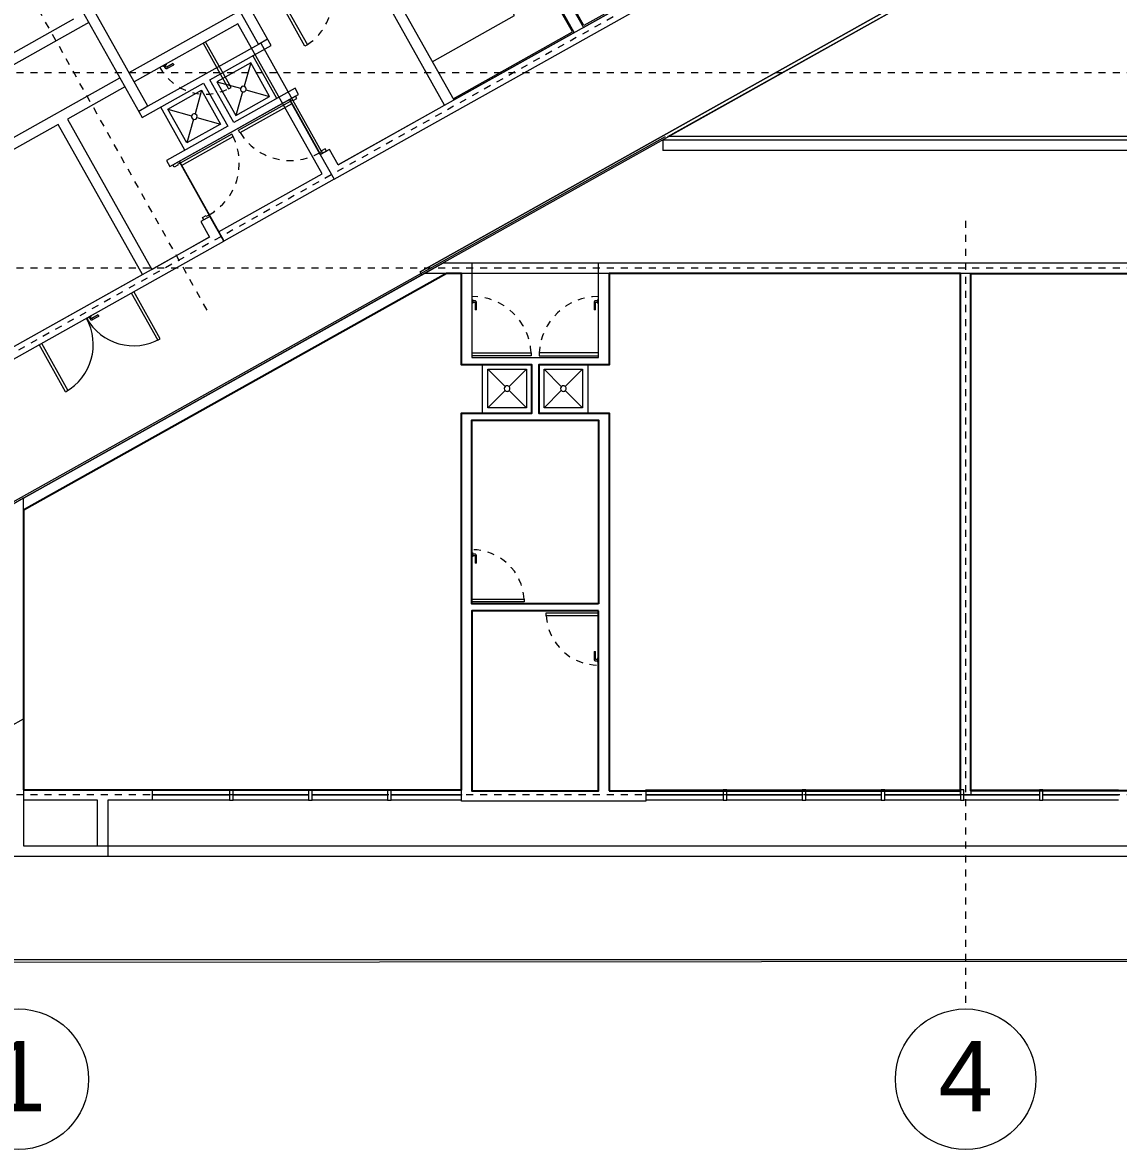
# Model space of a CAD drawing. Header units: metres. Extents: x -10 to 246, y 16 to 113.
# Drawn here: x 10.97 to 26.57, y 43.3 to 59.34 of the extents above; entities that cross this region are included whole.
import ezdxf

# ---------------------------------------------------------------- set-up
doc = ezdxf.new("R2010")
doc.units = ezdxf.units.M
doc.linetypes.add('LineaDiscontinua-1_5mm', pattern=[0.003, 0.0015, -0.0015])
doc.linetypes.add('LíneaDeRejilla', pattern=[0.021, 0.012, -0.003, 0.003, -0.003])
for name, color, linetype, lineweight in [('A-BRND', 11, 'Continuous', 5), ('A-DETL-3', 151, 'Continuous', 5), ('A-MUEB', 31, 'Continuous', 5), ('A-MURO', 113, 'Continuous', 9), ('A-PISO', 51, 'Continuous', 9), ('A-PUER', 31, 'Continuous', 5), ('A-PUER-MARC', 31, 'Continuous', 5), ('A-VENT-CORT', 52, 'Continuous', 5), ('A-VENT-CORT-MARC', 51, 'Continuous', 5), ('A-WALL', 113, 'Continuous', 18), ('H-HID-APAR', 6, 'Continuous', 5), ('S-REJI', 1, 'Continuous', 5), ('S-REJI-IDEN', 1, 'Continuous', 5)]:
    doc.layers.add(name, color=color, linetype=linetype, lineweight=lineweight)
doc.layers.add('AREAS LIBRES', color=1, linetype='Continuous')
doc.styles.add('Arial_5', font='Arial.ttf', dxfattribs={"height": 1})

# ---------------------------------------------------------------- blocks, each defined once
blk = doc.blocks.new('Puerta-Batiente-ConDilataciones - 800x2200-4 Dilataciones-1041456-Nivel 2')
at = {"layer": 'A-PUER'}
for p, q in [((-0.372, -0.819), (-0.372, -0.075)), ((-0.332, -0.075), (-0.332, -0.819)), ((-0.332, -0.819), (-0.372, -0.819))]:
    blk.add_line(p, q, dxfattribs=at)
at = {"layer": 'A-PUER', "linetype": 'LineaDiscontinua-1_5mm'}
blk.add_arc((-0.372, -0.075), 0.744, 273.0819, 0, dxfattribs=at)
blk = doc.blocks.new('Manija-Horizontal-SinCerradura - 120-1041475-Nivel 2')
at = {"layer": 'A-PUER'}
for p, q in [((0.12, 0.008), (0.12, 0)), ((0.12, 0.008), (0.18, 0.008)), ((0.124, 0.008), (0.12, 0.008)), ((0.14, 0.038), (0.14, 0.008)), ((0.16, 0.008), (0.16, 0.038)), ((0.27, 0.063), (0.165, 0.063)), ((0.165, 0.043), (0.27, 0.043)), ((0.18, 0.008), (0.176, 0.008)), ((0.18, 0), (0.18, 0.008)), ((0.27, 0.063), (0.27, 0.043))]:
    blk.add_line(p, q, dxfattribs=at)
at = {"layer": 'A-PUER', "flags": 128}
for points in [[(0.165, 0.063), (0.164, 0.063), (0.163, 0.063), (0.162, 0.063), (0.161, 0.063), (0.16, 0.063), (0.159, 0.062), (0.158, 0.062), (0.157, 0.062), (0.156, 0.061), (0.155, 0.061), (0.154, 0.061), (0.153, 0.06), (0.153, 0.06), (0.152, 0.059), (0.151, 0.059), (0.15, 0.058), (0.149, 0.057), (0.149, 0.057), (0.148, 0.056), (0.147, 0.055), (0.146, 0.055), (0.146, 0.054), (0.145, 0.053), (0.145, 0.052), (0.144, 0.052), (0.143, 0.051), (0.143, 0.05), (0.142, 0.049), (0.142, 0.048), (0.142, 0.047), (0.141, 0.046), (0.141, 0.045), (0.141, 0.044), (0.141, 0.043), (0.14, 0.042), (0.14, 0.041), (0.14, 0.04), (0.14, 0.039), (0.14, 0.038), (0.14, 0.038)], [(0.16, 0.038), (0.16, 0.038), (0.16, 0.038), (0.16, 0.039), (0.16, 0.039), (0.16, 0.039), (0.16, 0.039), (0.16, 0.039), (0.16, 0.04), (0.16, 0.04), (0.16, 0.04), (0.16, 0.04), (0.161, 0.04), (0.161, 0.04), (0.161, 0.041), (0.161, 0.041), (0.161, 0.041), (0.161, 0.041), (0.161, 0.041), (0.161, 0.041), (0.162, 0.042), (0.162, 0.042), (0.162, 0.042), (0.162, 0.042), (0.162, 0.042), (0.162, 0.042), (0.162, 0.042), (0.163, 0.042), (0.163, 0.043), (0.163, 0.043), (0.163, 0.043), (0.163, 0.043), (0.164, 0.043), (0.164, 0.043), (0.164, 0.043), (0.164, 0.043), (0.164, 0.043), (0.165, 0.043), (0.165, 0.043), (0.165, 0.043), (0.165, 0.043)]]:
    blk.add_lwpolyline(points, dxfattribs=at)
blk = doc.blocks.new('Puerta-Batiente-HojaLisa - 900x2200-1042010-Nivel 2')
at = {"layer": 'A-PUER'}
for p, q in [((-0.422, -0.919), (-0.422, -0.075)), ((-0.382, -0.075), (-0.382, -0.919)), ((-0.382, -0.919), (-0.422, -0.919))]:
    blk.add_line(p, q, dxfattribs=at)
at = {"layer": 'A-PUER', "linetype": 'LineaDiscontinua-1_5mm'}
blk.add_arc((-0.422, -0.075), 0.844, 272.7165, 0, dxfattribs=at)
blk = doc.blocks.new('Puerta-Batiente-HojaLisa - 900x2200-1042033-Nivel 2')
at = {"layer": 'A-PUER'}
for p, q in [((-0.382, 0.919), (-0.422, 0.919)), ((-0.422, 0.919), (-0.422, 0.075)), ((-0.382, 0.075), (-0.382, 0.919))]:
    blk.add_line(p, q, dxfattribs=at)
at = {"layer": 'A-PUER', "linetype": 'LineaDiscontinua-1_5mm'}
blk.add_arc((-0.422, 0.075), 0.844, 360, 87.2835, dxfattribs=at)
blk = doc.blocks.new('Manija-Horizontal-SinCerradura - 120-1041476-Nivel 2')
at = {"layer": 'A-PUER'}
for p, q in [((0.12, 0), (0.12, -0.008)), ((0.18, -0.008), (0.18, 0)), ((0.12, -0.008), (0.124, -0.008)), ((0.18, -0.008), (0.12, -0.008)), ((0.14, -0.008), (0.14, -0.038)), ((0.16, -0.038), (0.16, -0.008)), ((0.27, -0.043), (0.165, -0.043)), ((0.165, -0.063), (0.27, -0.063)), ((0.176, -0.008), (0.18, -0.008)), ((0.27, -0.043), (0.27, -0.063))]:
    blk.add_line(p, q, dxfattribs=at)
at = {"layer": 'A-PUER', "flags": 128}
for points in [[(0.14, -0.038), (0.14, -0.039), (0.14, -0.04), (0.14, -0.041), (0.14, -0.042), (0.14, -0.043), (0.141, -0.044), (0.141, -0.045), (0.141, -0.046), (0.142, -0.047), (0.142, -0.048), (0.142, -0.049), (0.143, -0.05), (0.143, -0.05), (0.144, -0.051), (0.144, -0.052), (0.145, -0.053), (0.146, -0.054), (0.146, -0.054), (0.147, -0.055), (0.148, -0.056), (0.148, -0.057), (0.149, -0.057), (0.15, -0.058), (0.151, -0.058), (0.151, -0.059), (0.152, -0.06), (0.153, -0.06), (0.154, -0.061), (0.155, -0.061), (0.156, -0.061), (0.157, -0.062), (0.158, -0.062), (0.159, -0.062), (0.16, -0.062), (0.161, -0.063), (0.162, -0.063), (0.163, -0.063), (0.164, -0.063), (0.165, -0.063), (0.165, -0.063)], [(0.165, -0.043), (0.165, -0.043), (0.165, -0.043), (0.164, -0.043), (0.164, -0.043), (0.164, -0.043), (0.164, -0.043), (0.164, -0.043), (0.163, -0.043), (0.163, -0.043), (0.163, -0.043), (0.163, -0.043), (0.163, -0.042), (0.163, -0.042), (0.162, -0.042), (0.162, -0.042), (0.162, -0.042), (0.162, -0.042), (0.162, -0.042), (0.162, -0.042), (0.161, -0.041), (0.161, -0.041), (0.161, -0.041), (0.161, -0.041), (0.161, -0.041), (0.161, -0.041), (0.161, -0.041), (0.161, -0.04), (0.16, -0.04), (0.16, -0.04), (0.16, -0.04), (0.16, -0.04), (0.16, -0.039), (0.16, -0.039), (0.16, -0.039), (0.16, -0.039), (0.16, -0.039), (0.16, -0.038), (0.16, -0.038), (0.16, -0.038), (0.16, -0.038)]]:
    blk.add_lwpolyline(points, dxfattribs=at)
blk = doc.blocks.new('Panel de sistema - Vidrio-10-1633781-Nivel 2')
at = {"layer": 'A-VENT-CORT'}
for p, q in [((-0.55, 0.005), (0.55, 0.005)), ((-0.55, 0.005), (-0.55, -0.005)), ((0.55, 0.005), (0.55, -0.005)), ((0.55, -0.005), (-0.55, -0.005))]:
    blk.add_line(p, q, dxfattribs=at)
blk = doc.blocks.new('Panel de sistema - Vidrio-10-1633782-Nivel 2')
at = {"layer": 'A-VENT-CORT'}
for p, q in [((-0.5375, 0.005), (0.5375, 0.005)), ((-0.5375, 0.005), (-0.5375, -0.005)), ((0.5375, 0.005), (0.5375, -0.005)), ((0.5375, -0.005), (-0.5375, -0.005))]:
    blk.add_line(p, q, dxfattribs=at)
blk = doc.blocks.new('Montante rectangular - 50x150-1633745-Nivel 2')
at = {"layer": 'A-VENT-CORT-MARC'}
for p, q in [((-0.025, -0.075), (-0.025, 0.075)), ((-0.025, 0.075), (0.025, 0.075)), ((0.025, 0.075), (0.025, -0.075)), ((0.025, -0.075), (-0.025, -0.075))]:
    blk.add_line(p, q, dxfattribs=at)
blk = doc.blocks.new('Panel de sistema - Vidrio-10-1633764-Nivel 2')
at = {"layer": 'A-VENT-CORT'}
for p, q in [((-0.5, 0.005), (0.5, 0.005)), ((-0.5, 0.005), (-0.5, -0.005)), ((0.5, 0.005), (0.5, -0.005)), ((0.5, -0.005), (-0.5, -0.005))]:
    blk.add_line(p, q, dxfattribs=at)
blk = doc.blocks.new('Puerta-Batiente-HojaLisa - 800x2200-V11-Nivel 2')
at = {"layer": 'A-PUER'}
for p, q in [((-0.372, -0.819), (-0.372, -0.075)), ((-0.332, -0.075), (-0.332, -0.819)), ((-0.332, -0.819), (-0.372, -0.819))]:
    blk.add_line(p, q, dxfattribs=at)
at = {"layer": 'A-PUER', "linetype": 'LineaDiscontinua-1_5mm'}
blk.add_arc((-0.372, -0.075), 0.744, 273.0819, 0, dxfattribs=at)
blk = doc.blocks.new('Montante rectangular - 50x150-1532673-Nivel 2')
at = {"layer": 'A-VENT-CORT-MARC'}
for p, q in [((33.841, 48.417), (34.916, 48.417)), ((34.916, 48.267), (33.841, 48.267))]:
    blk.add_line(p, q, dxfattribs=at)
blk = doc.blocks.new('Montante rectangular - 50x150-V51-Nivel 2')
at = {"layer": 'A-VENT-CORT-MARC'}
for p, q in [((24.466, 48.417), (25.441, 48.417)), ((25.441, 48.267), (24.366, 48.267))]:
    blk.add_line(p, q, dxfattribs=at)
blk = doc.blocks.new('Montante rectangular - 50x150-V52-Nivel 2')
at = {"layer": 'A-VENT-CORT-MARC'}
for p, q in [((19.841, 48.402), (19.841, 48.417)), ((19.841, 48.417), (20.941, 48.417)), ((20.941, 48.267), (19.841, 48.267))]:
    blk.add_line(p, q, dxfattribs=at)
blk = doc.blocks.new('Montante rectangular - 50x150-1633799-Nivel 2')
at = {"layer": 'A-VENT-CORT-MARC'}
for p, q in [((16.216, 48.417), (17.216, 48.417)), ((17.216, 48.267), (16.216, 48.267))]:
    blk.add_line(p, q, dxfattribs=at)
blk = doc.blocks.new('Montante rectangular - 50x150-1633778-Nivel 2')
at = {"layer": 'A-VENT-CORT-MARC'}
for p, q in [((31.566, 48.417), (32.666, 48.417)), ((32.666, 48.267), (31.566, 48.267))]:
    blk.add_line(p, q, dxfattribs=at)
blk = doc.blocks.new('Puerta-Batiente-2Cuerpos-HojaEnCelosia - 1600x2200-1638897-Nivel 2')
at = {"layer": 'A-PUER'}
for p, q in [((-0.772, -0.847), (-0.772, -0.076)), ((-0.732, -0.076), (-0.732, -0.847)), ((0.732, -0.076), (0.732, -0.847)), ((0.772, -0.847), (0.772, -0.076)), ((-0.732, -0.847), (-0.772, -0.847)), ((0.732, -0.847), (0.772, -0.847))]:
    blk.add_line(p, q, dxfattribs=at)
for centre, start, end in [((-0.772, -0.075), 270, 359.9069), ((0.772, -0.075), 180.0931, 270)]:
    blk.add_arc(centre, 0.772, start, end, dxfattribs=at)
blk = doc.blocks.new('Manija-Horizontal-SinCerradura - 120-1188999-Nivel 2')
at = {"layer": 'A-PUER'}
for p, q in [((0.195, -0.001), (0.195, -0.008)), ((0.195, -0.008), (0.199, -0.008)), ((0.255, -0.008), (0.195, -0.008)), ((0.215, -0.008), (0.215, -0.038)), ((0.235, -0.038), (0.235, -0.008)), ((0.345, -0.043), (0.24, -0.043)), ((0.24, -0.063), (0.345, -0.063)), ((0.251, -0.008), (0.255, -0.008)), ((0.255, -0.008), (0.255, -0.001)), ((0.345, -0.043), (0.345, -0.063))]:
    blk.add_line(p, q, dxfattribs=at)
at = {"layer": 'A-PUER', "flags": 128}
for points in [[(0.215, -0.038), (0.215, -0.039), (0.215, -0.04), (0.215, -0.041), (0.215, -0.042), (0.215, -0.043), (0.216, -0.044), (0.216, -0.045), (0.216, -0.046), (0.217, -0.047), (0.217, -0.048), (0.217, -0.049), (0.218, -0.05), (0.218, -0.05), (0.219, -0.051), (0.219, -0.052), (0.22, -0.053), (0.221, -0.054), (0.221, -0.054), (0.222, -0.055), (0.223, -0.056), (0.223, -0.057), (0.224, -0.057), (0.225, -0.058), (0.226, -0.058), (0.226, -0.059), (0.227, -0.06), (0.228, -0.06), (0.229, -0.061), (0.23, -0.061), (0.231, -0.061), (0.232, -0.062), (0.233, -0.062), (0.234, -0.062), (0.235, -0.062), (0.236, -0.063), (0.237, -0.063), (0.238, -0.063), (0.239, -0.063), (0.24, -0.063), (0.24, -0.063)], [(0.24, -0.043), (0.24, -0.043), (0.24, -0.043), (0.239, -0.043), (0.239, -0.043), (0.239, -0.043), (0.239, -0.043), (0.239, -0.043), (0.238, -0.043), (0.238, -0.043), (0.238, -0.043), (0.238, -0.043), (0.238, -0.042), (0.238, -0.042), (0.237, -0.042), (0.237, -0.042), (0.237, -0.042), (0.237, -0.042), (0.237, -0.042), (0.237, -0.042), (0.236, -0.041), (0.236, -0.041), (0.236, -0.041), (0.236, -0.041), (0.236, -0.041), (0.236, -0.041), (0.236, -0.041), (0.236, -0.04), (0.235, -0.04), (0.235, -0.04), (0.235, -0.04), (0.235, -0.04), (0.235, -0.039), (0.235, -0.039), (0.235, -0.039), (0.235, -0.039), (0.235, -0.039), (0.235, -0.038), (0.235, -0.038), (0.235, -0.038), (0.235, -0.038)]]:
    blk.add_lwpolyline(points, dxfattribs=at)
blk = doc.blocks.new('M_Counter Top-L Shaped - 600mm Depth-1644024-Nivel 2')
at = {"layer": 'A-MUEB'}
for p, q in [((1.25, -0.625), (1.25, 0)), ((-1.181, -0.997), (-1.181, -0.019)), ((-1.181, -0.019), (1.25, -0.019)), ((-0.575, -0.997), (-0.575, -0.625)), ((-0.575, -0.625), (1.25, -0.625)), ((-1.181, -2.125), (-1.181, -1.147)), ((-0.575, -2.125), (-0.575, -1.147)), ((-1.181, -2.435), (-1.181, -2.275)), ((-0.575, -2.435), (-0.575, -2.275)), ((-1.2, -2.435), (-0.575, -2.435))]:
    blk.add_line(p, q, dxfattribs=at)
blk = doc.blocks.new('M_Counter Top-L Shaped - 600mm Depth-1645287-Nivel 2')
at = {"layer": 'A-MUEB'}
for p, q in [((-1.181, 1.965), (-1.181, 0.019)), ((-0.575, 1.965), (-0.575, 0.625)), ((-0.575, 0.625), (1.25, 0.625)), ((1.25, 0.625), (1.25, 0)), ((-1.181, 0.019), (1.25, 0.019))]:
    blk.add_line(p, q, dxfattribs=at)
blk = doc.blocks.new('Puerta-Batiente-HojaLisa - 800x2200-1180584-Nivel 2')
at = {"layer": 'A-PUER'}
for p, q in [((-0.332, 0.819), (-0.372, 0.819)), ((-0.372, 0.819), (-0.372, 0.075)), ((-0.332, 0.075), (-0.332, 0.819))]:
    blk.add_line(p, q, dxfattribs=at)
at = {"layer": 'A-PUER', "linetype": 'LineaDiscontinua-1_5mm'}
blk.add_arc((-0.372, 0.075), 0.744, 360, 86.9181, dxfattribs=at)
blk = doc.blocks.new('M_Shower Stall-2D - Poceta aseol-2D 70_70-1736770-Nivel 2')
at = {"layer": 'H-HID-APAR'}
for p, q in [((0, 0.7), (0.69, 0.7)), ((0.075, 0.625), (0.321, 0.379)), ((0.075, 0.075), (0.075, 0.625)), ((0.075, 0.625), (0.625, 0.625)), ((0.625, 0.625), (0.379, 0.379)), ((0.625, 0.625), (0.625, 0.075)), ((0.322, 0.322), (0.075, 0.075)), ((0.378, 0.322), (0.625, 0.075)), ((0.625, 0.075), (0.075, 0.075))]:
    blk.add_line(p, q, dxfattribs=at)
for start, end in [(360, 180), (180, 360)]:
    blk.add_arc((0.35, 0.35), 0.04, start, end, dxfattribs=at)
blk = doc.blocks.new('M_Shower Stall-2D - Poceta aseol-2D 70_70-V71-Nivel 2')
at = {"layer": 'H-HID-APAR'}
for p, q in [((0.075, 0.625), (0.321, 0.379)), ((0.075, 0.075), (0.075, 0.625)), ((0.075, 0.625), (0.625, 0.625)), ((0.625, 0.625), (0.379, 0.379)), ((0.625, 0.625), (0.625, 0.075)), ((0.322, 0.322), (0.075, 0.075)), ((0.378, 0.322), (0.625, 0.075)), ((0.69, 0), (0, 0)), ((0.625, 0.075), (0.075, 0.075))]:
    blk.add_line(p, q, dxfattribs=at)
for start, end in [(360, 180), (180, 360)]:
    blk.add_arc((0.35, 0.35), 0.04, start, end, dxfattribs=at)
blk = doc.blocks.new('Top Rail Type - Top Rail_Internal_-1126757-Nivel 2')
at = {"layer": 'A-BRND'}
for p, q in [((16.628, 55.789), (47.962, 73.353)), ((47.943, 73.285), (16.653, 55.745)), ((16.653, 55.745), (16.628, 55.789))]:
    blk.add_line(p, q, dxfattribs=at)
blk = doc.blocks.new('Top Rail Type - Top Rail_Internal_-V78-Nivel 2')
at = {"layer": 'A-BRND'}
for p, q in [((47.962, 73.353), (16.628, 55.789)), ((47.943, 73.285), (16.653, 55.745)), ((16.653, 55.745), (16.628, 55.789))]:
    blk.add_line(p, q, dxfattribs=at)
blk = doc.blocks.new('Puerta-Batiente-HojaLisa - 900x2200-V81-Nivel 2')
at = {"layer": 'A-PUER'}
for p, q in [((-0.382, 0.919), (-0.422, 0.919)), ((-0.422, 0.919), (-0.422, 0.075)), ((-0.382, 0.075), (-0.382, 0.919)), ((-0.422, 0.075), (-0.382, 0.075))]:
    blk.add_line(p, q, dxfattribs=at)
at = {"layer": 'A-PUER', "linetype": 'LineaDiscontinua-1_5mm'}
blk.add_arc((-0.422, 0.075), 0.844, 360, 87.2835, dxfattribs=at)
at = {"layer": 'A-PUER-MARC', "lineweight": 9}
for p, q in [((-0.45, -0.025), (-0.45, 0.075)), ((-0.45, 0.075), (-0.422, 0.075)), ((-0.422, 0.075), (-0.422, 0.035)), ((-0.422, 0.035), (-0.41, 0.035)), ((-0.41, 0.035), (-0.41, -0.025)), ((0.41, 0.035), (0.422, 0.035)), ((0.41, -0.025), (0.41, 0.035)), ((0.422, 0.035), (0.422, 0.075)), ((0.422, 0.075), (0.45, 0.075)), ((0.45, 0.075), (0.45, -0.025)), ((-0.41, -0.025), (-0.45, -0.025)), ((0.45, -0.025), (0.41, -0.025))]:
    blk.add_line(p, q, dxfattribs=at)
blk = doc.blocks.new('Puerta-Batiente-HojaLisa - 900x2200-V82-Nivel 2')
at = {"layer": 'A-PUER'}
for p, q in [((-0.422, -0.919), (-0.422, -0.075)), ((-0.422, -0.075), (-0.382, -0.075)), ((-0.382, -0.075), (-0.382, -0.919)), ((-0.382, -0.919), (-0.422, -0.919))]:
    blk.add_line(p, q, dxfattribs=at)
at = {"layer": 'A-PUER', "linetype": 'LineaDiscontinua-1_5mm'}
blk.add_arc((-0.422, -0.075), 0.844, 272.7165, 0, dxfattribs=at)
at = {"layer": 'A-PUER-MARC', "lineweight": 9}
for p, q in [((-0.41, 0.025), (-0.45, 0.025)), ((-0.45, 0.025), (-0.45, -0.075)), ((-0.41, -0.035), (-0.41, 0.025)), ((0.45, 0.025), (0.41, 0.025)), ((0.41, 0.025), (0.41, -0.035)), ((0.45, -0.075), (0.45, 0.025)), ((-0.45, -0.075), (-0.422, -0.075)), ((-0.422, -0.075), (-0.422, -0.035)), ((-0.422, -0.035), (-0.41, -0.035)), ((0.41, -0.035), (0.422, -0.035)), ((0.422, -0.035), (0.422, -0.075)), ((0.422, -0.075), (0.45, -0.075))]:
    blk.add_line(p, q, dxfattribs=at)
blk = doc.blocks.new('M_Shower Stall-2D - Poceta aseol-2D 70_70-V124-Nivel 2')
at = {"layer": 'H-HID-APAR'}
for p, q in [((0, 0), (0, 0.7)), ((0.075, 0.625), (0.321, 0.379)), ((0.075, 0.075), (0.075, 0.625)), ((0.075, 0.625), (0.625, 0.625)), ((0.625, 0.625), (0.379, 0.379)), ((0.625, 0.625), (0.625, 0.075)), ((0.322, 0.322), (0.075, 0.075)), ((0.378, 0.322), (0.625, 0.075)), ((0.625, 0.075), (0.075, 0.075))]:
    blk.add_line(p, q, dxfattribs=at)
for start, end in [(360, 180), (180, 360)]:
    blk.add_arc((0.35, 0.35), 0.04, start, end, dxfattribs=at)
blk = doc.blocks.new('M_Shower Stall-2D - Poceta aseol-2D 70_70-1739587-Nivel 2')
at = {"layer": 'H-HID-APAR'}
for p, q in [((0, 0), (0, -0.7)), ((0.322, -0.322), (0.075, -0.075)), ((0.625, -0.075), (0.075, -0.075)), ((0.075, -0.075), (0.075, -0.625)), ((0.378, -0.322), (0.625, -0.075)), ((0.625, -0.625), (0.625, -0.075)), ((0.075, -0.625), (0.321, -0.379)), ((0.625, -0.625), (0.379, -0.379)), ((0.075, -0.625), (0.625, -0.625))]:
    blk.add_line(p, q, dxfattribs=at)
for start, end in [(0, 180), (180, 0)]:
    blk.add_arc((0.35, -0.35), 0.04, start, end, dxfattribs=at)
blk = doc.blocks.new('Grid - 4mm-563819-Nivel 2')
at = {"layer": 'S-REJI-IDEN'}
blk.add_circle((0, 0), 0.004, dxfattribs=at)

msp = doc.modelspace()

# ---------------------------------------------------------------- linework, layer by layer
at = {"layer": 'A-DETL-3'}
for p, q in [((14.767, 58.242), (13.197, 57.361)), ((13.202, 57.364), (14.767, 58.242)), ((14.767, 58.242), (14.772, 58.244)), ((15.207, 57.457), (14.767, 58.242)), ((14.772, 58.244), (15.212, 57.459)), ((10.835, 52.513), (20.119, 57.717)), ((13.197, 57.361), (13.637, 56.576)), ((13.834, 56.235), (13.202, 57.364)), ((13.83, 56.233), (13.834, 56.235)), ((16.691, 55.767), (10.985, 52.568)), ((36.701, 55.767), (16.691, 55.767)), ((10.985, 49.425), (10.985, 47.617)), ((10.985, 47.617), (12.185, 47.617))]:
    msp.add_line(p, q, dxfattribs=at)
at = {"layer": 'A-MURO'}
for p, q in [((18.821, 59.195), (17.55, 61.463)), ((17.681, 61.537), (18.952, 59.269)), ((15.836, 60.503), (17.107, 58.235)), ((16.977, 58.161), (15.779, 60.298)), ((18.952, 59.269), (19.822, 59.756)), ((9.147, 57.959), (11.702, 59.391)), ((12.486, 58.625), (14.059, 59.506)), ((11.913, 59.338), (7.579, 56.908)), ((14.034, 59.32), (12.558, 58.493)), ((15.232, 57.183), (14.034, 59.32)), ((17.107, 58.235), (18.821, 59.195)), ((14.36, 59.045), (15.24, 57.475)), ((8.021, 56.122), (12.354, 58.551)), ((12.427, 58.42), (11.61, 57.962)), ((15.461, 57.312), (16.977, 58.161)), ((11.61, 57.962), (12.808, 55.824)), ((11.479, 57.888), (9.734, 56.91)), ((12.677, 55.751), (11.479, 57.888)), ((20.081, 57.667), (51.081, 57.667)), ((20.081, 57.667), (20.081, 57.517)), ((51.231, 57.517), (20.081, 57.517)), ((13.76, 56.358), (15.232, 57.183)), ((15.403, 57.107), (13.833, 56.227)), ((12.808, 55.824), (13.629, 56.285)), ((10.985, 52.566), (16.963, 55.917)), ((10.985, 52.567), (16.961, 55.917)), ((16.961, 55.917), (54.461, 55.917)), ((17.366, 55.917), (17.366, 54.567)), ((19.166, 54.567), (19.166, 55.917)), ((10.932, 54.773), (12.677, 55.751)), ((17.003, 55.767), (10.985, 52.394)), ((17.001, 55.767), (10.985, 52.395)), ((54.311, 55.767), (16.694, 55.767)), ((17.216, 54.467), (17.216, 55.767)), ((19.316, 55.767), (19.316, 54.467)), ((24.316, 48.342), (24.316, 55.767)), ((24.466, 55.767), (24.466, 48.342)), ((17.366, 54.567), (19.166, 54.567)), ((18.216, 54.467), (17.216, 54.467)), ((18.216, 53.777), (18.216, 54.467)), ((19.316, 54.467), (18.316, 54.467)), ((18.316, 54.467), (18.316, 53.777)), ((17.216, 53.777), (18.216, 53.777)), ((17.216, 48.252), (17.216, 53.777)), ((18.316, 53.777), (19.316, 53.777)), ((19.316, 53.777), (19.316, 48.402)), ((19.166, 53.677), (17.366, 53.677)), ((17.366, 53.677), (17.366, 51.062)), ((19.166, 51.062), (19.166, 53.677)), ((17.366, 51.062), (19.166, 51.062)), ((19.166, 50.962), (17.366, 50.962)), ((17.366, 50.962), (17.366, 48.402)), ((19.166, 48.402), (19.166, 50.962)), ((10.985, 49.425), (10.985, 47.617)), ((10.985, 48.417), (12.816, 48.417)), ((12.816, 48.417), (12.816, 48.267)), ((17.366, 48.402), (19.166, 48.402)), ((19.316, 48.402), (19.841, 48.402)), ((19.841, 48.402), (19.841, 48.252)), ((24.466, 48.342), (24.316, 48.342)), ((12.035, 48.267), (10.985, 48.267)), ((12.035, 47.617), (12.035, 48.267)), ((12.816, 48.267), (12.185, 48.267)), ((12.185, 48.267), (12.185, 47.467)), ((19.841, 48.252), (17.216, 48.252)), ((10.985, 47.617), (54.311, 47.617)), ((54.461, 47.467), (10.835, 47.467))]:
    msp.add_line(p, q, dxfattribs=at)
at = {"layer": 'A-PISO'}
for p, q in [((20.152, 57.717), (26.695, 61.379)), ((49.236, 57.717), (20.152, 57.717)), ((15.404, 57.106), (13.834, 56.226)), ((16.653, 55.745), (10.985, 52.568)), ((-5.558, 46.001), (54.461, 46.001)), ((46.016, 45.982), (-5.558, 45.947))]:
    msp.add_line(p, q, dxfattribs=at)
at = {"layer": 'A-WALL'}
for p, q in [((15.404, 57.106), (24.519, 62.216)), ((14.507, 59.013), (13.131, 61.468)), ((13.044, 61.317), (14.327, 59.027)), ((12.754, 58.145), (11.866, 59.728)), ((19.823, 59.755), (15.461, 57.31)), ((11.735, 59.654), (12.672, 57.984)), ((14.327, 59.027), (12.754, 58.145)), ((13.635, 58.524), (14.507, 59.013)), ((12.672, 57.984), (13.547, 58.475)), ((13.547, 58.475), (13.89, 57.864)), ((13.977, 57.913), (13.635, 58.524)), ((14.849, 58.402), (13.977, 57.913)), ((14.898, 58.315), (14.849, 58.402)), ((13.066, 57.288), (14.898, 58.315)), ((13.89, 57.864), (13.017, 57.375)), ((15.338, 57.53), (15.207, 57.457)), ((15.207, 57.457), (15.404, 57.106)), ((15.461, 57.31), (15.338, 57.53)), ((13.017, 57.375), (13.066, 57.288)), ((13.637, 56.576), (13.506, 56.503)), ((13.506, 56.503), (13.629, 56.284)), ((13.834, 56.226), (13.637, 56.576)), ((9.24, 53.651), (13.834, 56.226)), ((13.629, 56.284), (9.297, 53.855)), ((10.985, 52.567), (10.835, 52.483)), ((10.985, 49.425), (10.985, 52.567)), ((7.09, 47.235), (10.985, 49.425))]:
    msp.add_line(p, q, dxfattribs=at)
at = {"layer": 'A-WALL', "lineweight": 9}
for p, q in [((14.458, 59.1), (14.327, 59.027)), ((12.754, 58.145), (12.623, 58.071))]:
    msp.add_line(p, q, dxfattribs=at)
at = {"layer": 'AREAS LIBRES'}
for points in [[(10.985, 48.417), (17.216, 48.417), (17.216, 53.777), (18.216, 53.777), (18.216, 54.467), (17.216, 54.467), (17.216, 55.767), (17.003, 55.767), (10.985, 52.394)], [(19.316, 48.402), (24.316, 48.402), (24.316, 55.767), (19.316, 55.767), (19.316, 54.467), (18.316, 54.467), (18.316, 53.777), (19.316, 53.777)], [(29.466, 55.767), (29.466, 54.467), (30.466, 54.467), (30.466, 53.777), (29.466, 53.777), (29.466, 48.402), (24.466, 48.402), (24.466, 55.767)], [(19.166, 51.062), (17.366, 51.062), (17.366, 53.677), (19.166, 53.677)], [(19.166, 50.962), (17.366, 50.962), (17.366, 48.402), (19.166, 48.402)]]:
    msp.add_lwpolyline(points, close=True, dxfattribs=at)
at = {"layer": 'S-REJI', "linetype": 'LíneaDeRejilla'}
for p, q in [((50.427, 76.824), (2.537, 49.98)), ((13.596, 55.244), (10.54, 60.696)), ((50.384, 58.624), (6.753, 58.624)), ((24.391, 56.517), (24.391, 50.932)), ((50.384, 55.842), (6.753, 55.842)), ((24.391, 50.932), (24.391, 50.881)), ((24.391, 50.881), (24.391, 45.296)), ((50.384, 48.342), (6.753, 48.342))]:
    msp.add_line(p, q, dxfattribs=at)

# ---------------------------------------------------------------- block references
at = {"layer": 'A-BRND'}
for name in ['Top Rail Type - Top Rail_Internal_-1126757-Nivel 2', 'Top Rail Type - Top Rail_Internal_-V78-Nivel 2']:
    msp.add_blockref(name, (0, 0), dxfattribs=at)
at = {"layer": 'A-MUEB'}
for name, p, rotation in [('M_Counter Top-L Shaped - 600mm Depth-1644024-Nivel 2', (18.365, 60.316), 119.2725903057573), ('M_Counter Top-L Shaped - 600mm Depth-1645287-Nivel 2', (18.234, 60.243), 119.2725903065006)]:
    msp.add_blockref(name, p, dxfattribs=dict(at, rotation=rotation))
at = {"layer": 'A-PUER'}
for name, p, rotation in [('Puerta-Batiente-HojaLisa - 800x2200-V11-Nivel 2', (14.913, 59.899), 29.27259030575727), ('Puerta-Batiente-HojaLisa - 800x2200-1180584-Nivel 2', (13.212, 58.946), 209.2725903057572), ('Manija-Horizontal-SinCerradura - 120-1041476-Nivel 2', (12.856, 58.66), 29.2725903057574), ('Puerta-Batiente-HojaLisa - 900x2200-V82-Nivel 2', (15.053, 57.886), 299.2725903057563), ('Puerta-Batiente-HojaLisa - 900x2200-V81-Nivel 2', (13.352, 56.932), 299.2725903057563), ('Puerta-Batiente-2Cuerpos-HojaEnCelosia - 1600x2200-1638897-Nivel 2', (11.841, 55.197), 29.2725903057568), ('Puerta-Batiente-HojaLisa - 900x2200-1042010-Nivel 2', (17.291, 55.017), 90.00000000000007), ('Manija-Horizontal-SinCerradura - 120-1041475-Nivel 2', (17.366, 55.517), 269.9999999999999), ('Puerta-Batiente-HojaLisa - 900x2200-1042033-Nivel 2', (19.241, 55.017), 90.00000000000007), ('Manija-Horizontal-SinCerradura - 120-1041476-Nivel 2', (19.166, 55.517), 270.0000000000002), ('Manija-Horizontal-SinCerradura - 120-1188999-Nivel 2', (11.725, 55.046), 29.2725903057568), ('Puerta-Batiente-ConDilataciones - 800x2200-4 Dilataciones-1041456-Nivel 2', (17.291, 51.462), 90.00000000000007), ('Manija-Horizontal-SinCerradura - 120-1041475-Nivel 2', (17.366, 51.912), 269.9999999999999), ('Puerta-Batiente-ConDilataciones - 800x2200-4 Dilataciones-1041456-Nivel 2', (19.241, 50.562), 270.0000000000001), ('Manija-Horizontal-SinCerradura - 120-1041475-Nivel 2', (19.166, 50.112), 89.99999999999991)]:
    msp.add_blockref(name, p, dxfattribs=dict(at, rotation=rotation))
at = {"layer": 'A-VENT-CORT'}
for name, p in [('Panel de sistema - Vidrio-10-1633781-Nivel 2', (13.366, 48.342)), ('Panel de sistema - Vidrio-10-1633782-Nivel 2', (14.504, 48.342)), ('Panel de sistema - Vidrio-10-1633782-Nivel 2', (15.629, 48.342)), ('Panel de sistema - Vidrio-10-1633764-Nivel 2', (16.716, 48.342)), ('Panel de sistema - Vidrio-10-1633781-Nivel 2', (20.391, 48.342)), ('Panel de sistema - Vidrio-10-1633782-Nivel 2', (21.529, 48.342)), ('Panel de sistema - Vidrio-10-1633782-Nivel 2', (22.654, 48.342)), ('Panel de sistema - Vidrio-10-1633782-Nivel 2', (23.779, 48.342)), ('Panel de sistema - Vidrio-10-1633782-Nivel 2', (24.904, 48.342)), ('Panel de sistema - Vidrio-10-1633782-Nivel 2', (26.029, 48.342))]:
    msp.add_blockref(name, p, dxfattribs=at)
at = {"layer": 'A-VENT-CORT-MARC'}
for name, p in [('Montante rectangular - 50x150-1633778-Nivel 2', (-18.75, 0)), ('Montante rectangular - 50x150-1532673-Nivel 2', (-19.875, 0)), ('Montante rectangular - 50x150-1532673-Nivel 2', (-18.75, 0)), ('Montante rectangular - 50x150-1633799-Nivel 2', (0, 0)), ('Montante rectangular - 50x150-V52-Nivel 2', (0, 0)), ('Montante rectangular - 50x150-1532673-Nivel 2', (-12.85, 0)), ('Montante rectangular - 50x150-1532673-Nivel 2', (-11.725, 0)), ('Montante rectangular - 50x150-1532673-Nivel 2', (-10.6, 0)), ('Montante rectangular - 50x150-V51-Nivel 2', (0, 0)), ('Montante rectangular - 50x150-1532673-Nivel 2', (-8.35, 0))]:
    msp.add_blockref(name, p, dxfattribs=at)
at = {"layer": 'A-VENT-CORT-MARC', "extrusion": (0, 0, -1), "rotation": 180}
for p in [(-13.941, 48.342), (-15.066, 48.342), (-16.191, 48.342), (-20.966, 48.342), (-22.091, 48.342), (-23.216, 48.342), (-24.341, 48.342), (-25.466, 48.342)]:
    msp.add_blockref('Montante rectangular - 50x150-1633745-Nivel 2', p, dxfattribs=at)
at = {"layer": 'H-HID-APAR'}
for name, p, rotation in [('M_Shower Stall-2D - Poceta aseol-2D 70_70-1739587-Nivel 2', (14.588, 58.256), 209.2725903057566), ('M_Shower Stall-2D - Poceta aseol-2D 70_70-V124-Nivel 2', (13.279, 57.522), 29.27259030575632), ('M_Shower Stall-2D - Poceta aseol-2D 70_70-1736770-Nivel 2', (18.216, 53.777), 89.99999999999984), ('M_Shower Stall-2D - Poceta aseol-2D 70_70-V71-Nivel 2', (19.016, 53.777), 89.99999999999984)]:
    msp.add_blockref(name, p, dxfattribs=dict(at, rotation=rotation))
at = {"layer": 'S-REJI-IDEN', "xscale": 249.9999999999999, "yscale": 249.9999999999999, "zscale": 249.9999999999999, "rotation": 180}
for p in [(10.91, 44.296), (24.391, 44.296)]:
    msp.add_blockref('Grid - 4mm-563819-Nivel 2', p, dxfattribs=at)

# ---------------------------------------------------------------- texts
at = {"layer": 'S-REJI-IDEN', "char_height": 1, "width": 0.93044, "attachment_point": 2, "line_spacing_factor": 0.941778, "style": 'Arial_5'}
for s, insert in [('1', (10.91, 44.839)), ('4', (24.391, 44.839))]:
    msp.add_mtext(s, dxfattribs=dict(at, insert=insert))

doc.saveas('drawing.dxf')
